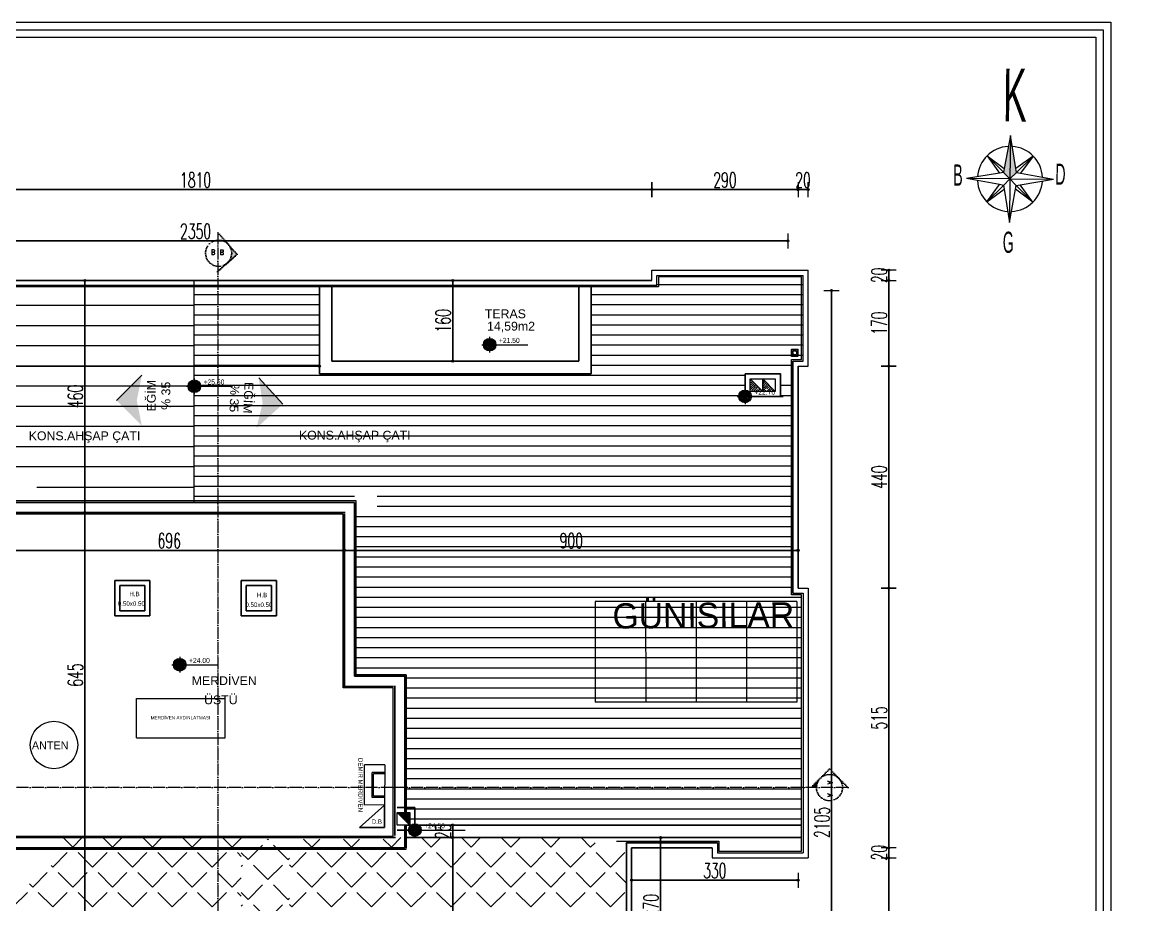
# Model space of a CAD drawing. Header units: millimetres. Extents: x -16104 to 67872, y -88009 to 12107.
# Drawn here: x 36891 to 39086, y 10357 to 12107 of the extents above; entities that cross this region are included whole.
import ezdxf
from ezdxf.enums import TextEntityAlignment as Align

# ---------------------------------------------------------------- set-up
doc = ezdxf.new("R2010")
doc.units = ezdxf.units.MM
doc.linetypes.add('ACAD_ISO04W100', pattern=[30, 24, -3, 0, -3])
doc.linetypes.add('ACAD_ISO07W100', pattern=[3, 0, -3])
doc.layers.get('0').update_dxf_attribs({"color": 241})
for name, color, linetype, lineweight in [('AKS', 1, 'ACAD_ISO07W100', 5), ('baca', 46, 'Continuous', 5), ('balkon', 6, 'Continuous', 5), ('c05', 32, 'Continuous', 13), ('duvar', 123, 'Continuous', 25), ('emsal&kolon', 1, 'Continuous', 5), ('FRAME 050', 6, 'Continuous', 25), ('KOTLAR', 5, 'Continuous', 20), ('MEKAN ADI', 31, 'Continuous', 5), ('OLCU', 54, 'Continuous', 13), ('PAFTA ADI', 41, 'Continuous', 5), ('pencere', 5, 'Continuous', 5), ('ROL_CEPHE', 1, 'Continuous', 0), ('SıVA', 40, 'Continuous', 9), ('YAZI', 22, 'Continuous', 18), ('ÇİZGİ', 253, 'Continuous', 18), ('ÖLÇÜ', 252, 'Continuous', 20)]:
    doc.layers.add(name, color=color, linetype=linetype, lineweight=lineweight)
doc.styles.add('DIM', font='Txttw.shx', dxfattribs={"width": 0.6})
doc.styles.add('DIMENSIONS', font='simplex', dxfattribs={"width": 0.8})
doc.styles.add('MEKAN ADI', font='stylu.ttf', dxfattribs={"width": 0.5, "height": 25})
doc.styles.add('TSIMPLEX', font='tsimplex', dxfattribs={"width": 0.8})
doc.styles.add('ÖLÇÜ-50', font='comic.ttf', dxfattribs={"height": 12.5})
doc.dimstyles.new('50', dxfattribs={"dimscale": 0, "dimtxt": 30, "dimasz": 1, "dimexe": 0, "dimexo": 2, "dimgap": 4, "dimtad": 1, "dimdec": 0, "dimzin": 0, "dimdsep": 46, "dimtxsty": 'DIM', "dimblk1": 'DOT', "dimblk2": 'DOT', "dimsah": 1, "dimcen": 1.5, "dimdle": 3, "dimse1": 1, "dimse2": 1, "dimclrd": 256, "dimclre": 9, "dimclrt": 256, "dimadec": 0, "dimazin": 0, "dimtfac": 0.24, "dimtdec": 0, "dimtix": 1, "dimtmove": 2, "dimatfit": 3, "dimldrblk": 'DOT', "dimfxl": 0, "dimtolj": 1, "dimtzin": 15, "dimarcsym": 0})

# ---------------------------------------------------------------- blocks, each defined once
blk = doc.blocks.new('DOT')
for p, q in [((-2, 0), (0, 0)), ((0, 15), (0, -15)), ((2, 0), (0, 0))]:
    blk.add_line(p, q)
blk.add_circle((0, 0), 2)
blk = doc.blocks.new('*D769')
at = {"layer": 'Defpoints', "color": 0, "transparency": 16777216}
for p in [(38575, 10450), (38610, 9705.5), (38610, 9705.5)]:
    blk.add_point(p, dxfattribs=at)
at = {"layer": 'OLCU', "lineweight": -2, "transparency": 16777216}
blk.add_line((38610, 10449), (38610, 9706.5), dxfattribs=at)
for p, rotation in [((38610, 10450), 90), ((38610, 9705.5), 270)]:
    blk.add_blockref('DOT', p, dxfattribs=dict(at, rotation=rotation))
at = {"layer": 'OLCU', "transparency": 16777216, "insert": (38591, 10077.8), "char_height": 30, "attachment_point": 5, "rotation": 90, "style": 'DIM'}
blk.add_mtext('\\A1;745', dxfattribs=at)
blk = doc.blocks.new('*D770')
at = {"layer": 'Defpoints', "color": 0, "transparency": 16777216}
for p in [(36330, 11775), (38140, 11775), (38140, 11740)]:
    blk.add_point(p, dxfattribs=at)
at = {"layer": 'OLCU', "lineweight": -2, "transparency": 16777216}
blk.add_line((36331, 11775), (38139, 11775), dxfattribs=at)
at = {"layer": 'OLCU', "lineweight": -2, "transparency": 16777216, "rotation": 180}
blk.add_blockref('DOT', (36330, 11775), dxfattribs=at)
at = {"layer": 'OLCU', "lineweight": -2, "transparency": 16777216}
blk.add_blockref('DOT', (38140, 11775), dxfattribs=at)
at = {"layer": 'OLCU', "transparency": 16777216, "insert": (37235, 11794), "char_height": 30, "attachment_point": 5, "style": 'DIM'}
blk.add_mtext('\\A1;1810', dxfattribs=at)
blk = doc.blocks.new('*D779')
at = {"layer": 'Defpoints', "color": 0, "transparency": 16777216}
for p in [(38510, 11615), (38510, 11595), (38610, 11595)]:
    blk.add_point(p, dxfattribs=at)
at = {"layer": 'OLCU', "lineweight": -2, "transparency": 16777216}
for p, q in [((38610, 11616), (38610, 11617)), ((38610, 11615), (38610, 11595)), ((38610, 11594), (38610, 11593))]:
    blk.add_line(p, q, dxfattribs=at)
for p, rotation in [((38610, 11615), 270), ((38610, 11595), 90)]:
    blk.add_blockref('DOT', p, dxfattribs=dict(at, rotation=rotation))
at = {"layer": 'OLCU', "transparency": 16777216, "insert": (38591, 11605), "char_height": 30, "attachment_point": 5, "rotation": 90, "style": 'DIM'}
blk.add_mtext('\\A1;20', dxfattribs=at)
blk = doc.blocks.new('*D780')
at = {"layer": 'Defpoints', "color": 0, "transparency": 16777216}
for p in [(38510, 11595), (38510, 11425), (38610, 11425)]:
    blk.add_point(p, dxfattribs=at)
at = {"layer": 'OLCU', "lineweight": -2, "transparency": 16777216}
blk.add_line((38610, 11594), (38610, 11426), dxfattribs=at)
for p, rotation in [((38610, 11595), 90), ((38610, 11425), 270)]:
    blk.add_blockref('DOT', p, dxfattribs=dict(at, rotation=rotation))
at = {"layer": 'OLCU', "transparency": 16777216, "insert": (38591, 11510), "char_height": 30, "attachment_point": 5, "rotation": 90, "style": 'DIM'}
blk.add_mtext('\\A1;170', dxfattribs=at)
blk = doc.blocks.new('*D781')
at = {"layer": 'Defpoints', "color": 0, "transparency": 16777216}
for p in [(38510, 10984.7), (38510, 10470), (38610, 10470)]:
    blk.add_point(p, dxfattribs=at)
at = {"layer": 'OLCU', "lineweight": -2, "transparency": 16777216}
blk.add_line((38610, 10983.7), (38610, 10471), dxfattribs=at)
for p, rotation in [((38610, 10984.7), 90), ((38610, 10470), 270)]:
    blk.add_blockref('DOT', p, dxfattribs=dict(at, rotation=rotation))
at = {"layer": 'OLCU', "transparency": 16777216, "insert": (38591, 10727.4), "char_height": 30, "attachment_point": 5, "rotation": 90, "style": 'DIM'}
blk.add_mtext('\\A1;515', dxfattribs=at)
blk = doc.blocks.new('*D782')
at = {"layer": 'Defpoints', "color": 0, "transparency": 16777216}
for p in [(38610, 11425), (38610, 11425), (38610, 10984.7)]:
    blk.add_point(p, dxfattribs=at)
at = {"layer": 'OLCU', "lineweight": -2, "transparency": 16777216}
blk.add_line((38610, 10985.7), (38610, 11424), dxfattribs=at)
for p, rotation in [((38610, 11425), 90), ((38610, 10984.7), 270)]:
    blk.add_blockref('DOT', p, dxfattribs=dict(at, rotation=rotation))
at = {"layer": 'OLCU', "transparency": 16777216, "insert": (38591, 11204.9), "char_height": 30, "attachment_point": 5, "rotation": 90, "style": 'DIM'}
blk.add_mtext('\\A1;440', dxfattribs=at)
blk = doc.blocks.new('*D793')
at = {"layer": 'Defpoints', "color": 0, "transparency": 16777216}
for p in [(38610, 10470), (38610, 10450), (38610, 10450)]:
    blk.add_point(p, dxfattribs=at)
at = {"layer": 'OLCU', "lineweight": -2, "transparency": 16777216}
for p, q in [((38610, 10471), (38610, 10472)), ((38610, 10470), (38610, 10450)), ((38610, 10449), (38610, 10448))]:
    blk.add_line(p, q, dxfattribs=at)
for p, rotation in [((38610, 10470), 270), ((38610, 10450), 90)]:
    blk.add_blockref('DOT', p, dxfattribs=dict(at, rotation=rotation))
at = {"layer": 'OLCU', "transparency": 16777216, "insert": (38591, 10460), "char_height": 30, "attachment_point": 5, "rotation": 90, "style": 'DIM'}
blk.add_mtext('\\A1;20', dxfattribs=at)
blk = doc.blocks.new('*D794')
at = {"layer": 'Defpoints', "color": 0, "transparency": 16777216}
for p in [(38140, 11775), (38430, 11775), (38430, 11775)]:
    blk.add_point(p, dxfattribs=at)
at = {"layer": 'OLCU', "lineweight": -2, "transparency": 16777216}
blk.add_line((38141, 11775), (38429, 11775), dxfattribs=at)
at = {"layer": 'OLCU', "lineweight": -2, "transparency": 16777216, "rotation": 180}
blk.add_blockref('DOT', (38140, 11775), dxfattribs=at)
at = {"layer": 'OLCU', "lineweight": -2, "transparency": 16777216}
blk.add_blockref('DOT', (38430, 11775), dxfattribs=at)
at = {"layer": 'OLCU', "transparency": 16777216, "insert": (38285, 11794), "char_height": 30, "attachment_point": 5, "style": 'DIM'}
blk.add_mtext('\\A1;290', dxfattribs=at)
blk = doc.blocks.new('*D795')
at = {"layer": 'Defpoints', "color": 0, "transparency": 16777216}
for p in [(38430, 11775), (38450, 11775), (38450, 11775)]:
    blk.add_point(p, dxfattribs=at)
at = {"layer": 'OLCU', "lineweight": -2, "transparency": 16777216}
for p, q in [((38429, 11775), (38428, 11775)), ((38430, 11775), (38450, 11775)), ((38451, 11775), (38452, 11775))]:
    blk.add_line(p, q, dxfattribs=at)
blk.add_blockref('DOT', (38430, 11775), dxfattribs=at)
at = {"layer": 'OLCU', "lineweight": -2, "transparency": 16777216, "rotation": 180}
blk.add_blockref('DOT', (38450, 11775), dxfattribs=at)
at = {"layer": 'OLCU', "transparency": 16777216, "insert": (38440, 11794), "char_height": 30, "attachment_point": 5, "style": 'DIM'}
blk.add_mtext('\\A1;20', dxfattribs=at)
blk = doc.blocks.new('Kot')
at = {"layer": 'KOTLAR'}
for p, q in [((-0.155, 0), (0.759, 0)), ((0, 0.155), (0, -0.155))]:
    blk.add_line(p, q, dxfattribs=at)
for radius in [0.125, 0.105, 0.085, 0.065, 0.045, 0.045, 0.025]:
    blk.add_circle((0, 0), radius, dxfattribs=at)
at = {"layer": 'YAZI', "style": 'TSIMPLEX', "width": 0.8}
blk.add_attdef('KOTH', (0.184, 0.035), '', height=0.1, dxfattribs=at)
blk = doc.blocks.new('*D798')
at = {"layer": 'Defpoints', "color": 0, "transparency": 16777216}
for p in [(37015.5, 11595), (37015.5, 11595), (37015.5, 11134.7)]:
    blk.add_point(p, dxfattribs=at)
at = {"layer": 'OLCU', "lineweight": -2, "transparency": 16777216}
blk.add_line((37015.5, 11135.7), (37015.5, 11594), dxfattribs=at)
for p, rotation in [((37015.5, 11595), 90), ((37015.5, 11134.7), 270)]:
    blk.add_blockref('DOT', p, dxfattribs=dict(at, rotation=rotation))
at = {"layer": 'OLCU', "transparency": 16777216, "insert": (36996.5, 11364.9), "char_height": 30, "attachment_point": 5, "rotation": 90, "style": 'DIM'}
blk.add_mtext('\\A1;460', dxfattribs=at)
blk = doc.blocks.new('*D800')
at = {"layer": 'Defpoints', "color": 0, "transparency": 16777216}
for p in [(37530.5, 11059.7), (38430, 11059.7), (38430, 11059.7)]:
    blk.add_point(p, dxfattribs=at)
at = {"layer": 'OLCU', "lineweight": -2, "transparency": 16777216}
blk.add_line((37531.5, 11059.7), (38429, 11059.7), dxfattribs=at)
at = {"layer": 'OLCU', "lineweight": -2, "transparency": 16777216, "rotation": 180}
blk.add_blockref('DOT', (37530.5, 11059.7), dxfattribs=at)
at = {"layer": 'OLCU', "lineweight": -2, "transparency": 16777216}
blk.add_blockref('DOT', (38430, 11059.7), dxfattribs=at)
at = {"layer": 'OLCU', "transparency": 16777216, "insert": (37980.3, 11078.7), "char_height": 30, "attachment_point": 5, "style": 'DIM'}
blk.add_mtext('\\A1;900', dxfattribs=at)
blk = doc.blocks.new('*D801')
at = {"layer": 'Defpoints', "color": 0, "transparency": 16777216}
for p in [(37015.5, 10490), (37015.5, 9445.5), (37015.5, 9445.5)]:
    blk.add_point(p, dxfattribs=at)
at = {"layer": 'OLCU', "lineweight": -2, "transparency": 16777216}
blk.add_line((37015.5, 10489), (37015.5, 9446.5), dxfattribs=at)
for p, rotation in [((37015.5, 10490), 90), ((37015.5, 9445.5), 270)]:
    blk.add_blockref('DOT', p, dxfattribs=dict(at, rotation=rotation))
at = {"layer": 'OLCU', "transparency": 16777216, "insert": (36996.5, 9967.8), "char_height": 30, "attachment_point": 5, "rotation": 90, "style": 'DIM'}
blk.add_mtext('\\A1;1045', dxfattribs=at)
blk = doc.blocks.new('*D802')
at = {"layer": 'Defpoints', "color": 0, "transparency": 16777216}
for p in [(36040, 11425), (37480.5, 11425), (37480.5, 11425)]:
    blk.add_point(p, dxfattribs=at)
at = {"layer": 'OLCU', "lineweight": -2, "transparency": 16777216}
blk.add_line((36041, 11425), (37479.5, 11425), dxfattribs=at)
at = {"layer": 'OLCU', "lineweight": -2, "transparency": 16777216, "rotation": 180}
blk.add_blockref('DOT', (36040, 11425), dxfattribs=at)
at = {"layer": 'OLCU', "lineweight": -2, "transparency": 16777216}
blk.add_blockref('DOT', (37480.5, 11425), dxfattribs=at)
at = {"layer": 'OLCU', "transparency": 16777216, "insert": (36760.3, 11444), "char_height": 30, "attachment_point": 5, "style": 'DIM'}
blk.add_mtext('\\A1;1441', dxfattribs=at)
blk = doc.blocks.new('*D803')
at = {"layer": 'Defpoints', "color": 0, "transparency": 16777216}
for p in [(37745, 11595), (37745, 11595), (37620, 11435)]:
    blk.add_point(p, dxfattribs=at)
at = {"layer": 'OLCU', "lineweight": -2, "transparency": 16777216}
blk.add_line((37745, 11436), (37745, 11594), dxfattribs=at)
for p, rotation in [((37745, 11595), 90), ((37745, 11435), 270)]:
    blk.add_blockref('DOT', p, dxfattribs=dict(at, rotation=rotation))
at = {"layer": 'OLCU', "transparency": 16777216, "insert": (37726, 11515), "char_height": 30, "attachment_point": 5, "rotation": 90, "style": 'DIM'}
blk.add_mtext('\\A1;160', dxfattribs=at)
blk = doc.blocks.new('*D442')
at = {"layer": 'Defpoints', "color": 0, "transparency": 16777216}
for p in [(36060, 11673.2), (38410, 11673.2), (38410, 11673.2)]:
    blk.add_point(p, dxfattribs=at)
at = {"layer": 'OLCU', "lineweight": -2, "transparency": 16777216}
blk.add_line((36061, 11673.2), (38409, 11673.2), dxfattribs=at)
at = {"layer": 'OLCU', "lineweight": -2, "transparency": 16777216, "rotation": 180}
blk.add_blockref('DOT', (36060, 11673.2), dxfattribs=at)
at = {"layer": 'OLCU', "lineweight": -2, "transparency": 16777216}
blk.add_blockref('DOT', (38410, 11673.2), dxfattribs=at)
at = {"layer": 'OLCU', "transparency": 16777216, "insert": (37235, 11692.2), "char_height": 30, "attachment_point": 5, "style": 'DIM'}
blk.add_mtext('\\A1;2350', dxfattribs=at)
blk = doc.blocks.new('*D444')
at = {"layer": 'Defpoints', "color": 0, "transparency": 16777216}
for p in [(38496.4, 11575), (38496.4, 9465.5), (38496.4, 9465.5)]:
    blk.add_point(p, dxfattribs=at)
at = {"layer": 'OLCU', "lineweight": -2, "transparency": 16777216}
blk.add_line((38496.4, 11574), (38496.4, 9466.5), dxfattribs=at)
for p, rotation in [((38496.4, 11575), 90), ((38496.4, 9465.5), 270)]:
    blk.add_blockref('DOT', p, dxfattribs=dict(at, rotation=rotation))
at = {"layer": 'OLCU', "transparency": 16777216, "insert": (38477.4, 10520.3), "char_height": 30, "attachment_point": 5, "rotation": 90, "style": 'DIM'}
blk.add_mtext('\\A1;2105', dxfattribs=at)
blk = doc.blocks.new('*D500')
at = {"layer": 'Defpoints', "color": 0, "transparency": 16777216}
for p in [(36835, 11059.7), (37530.5, 11059.7), (37530.5, 11059.7)]:
    blk.add_point(p, dxfattribs=at)
at = {"layer": 'OLCU', "lineweight": -2, "transparency": 16777216}
blk.add_line((36836, 11059.7), (37529.5, 11059.7), dxfattribs=at)
at = {"layer": 'OLCU', "lineweight": -2, "transparency": 16777216, "rotation": 180}
blk.add_blockref('DOT', (36835, 11059.7), dxfattribs=at)
at = {"layer": 'OLCU', "lineweight": -2, "transparency": 16777216}
blk.add_blockref('DOT', (37530.5, 11059.7), dxfattribs=at)
at = {"layer": 'OLCU', "transparency": 16777216, "insert": (37182.8, 11078.7), "char_height": 30, "attachment_point": 5, "style": 'DIM'}
blk.add_mtext('\\A1;696', dxfattribs=at)
blk = doc.blocks.new('*D501')
at = {"layer": 'Defpoints', "color": 0, "transparency": 16777216}
for p in [(37015.5, 11134.7), (37015.5, 10490), (37015.5, 10490)]:
    blk.add_point(p, dxfattribs=at)
at = {"layer": 'OLCU', "lineweight": -2, "transparency": 16777216}
blk.add_line((37015.5, 11133.7), (37015.5, 10491), dxfattribs=at)
for p, rotation in [((37015.5, 11134.7), 90), ((37015.5, 10490), 270)]:
    blk.add_blockref('DOT', p, dxfattribs=dict(at, rotation=rotation))
at = {"layer": 'OLCU', "transparency": 16777216, "insert": (36996.5, 10812.4), "char_height": 30, "attachment_point": 5, "rotation": 90, "style": 'DIM'}
blk.add_mtext('\\A1;645', dxfattribs=at)
blk = doc.blocks.new('*D960')
at = {"layer": 'Defpoints', "color": 0, "transparency": 16777216}
for p in [(37745, 10515), (37745, 10490), (41348.4, 10490)]:
    blk.add_point(p, dxfattribs=at)
at = {"layer": 'OLCU', "lineweight": -2, "transparency": 16777216}
for p, q in [((37745, 10516), (37745, 10517)), ((37745, 10515), (37745, 10490)), ((37745, 10489), (37745, 10488))]:
    blk.add_line(p, q, dxfattribs=at)
for p, rotation in [((37745, 10515), 270), ((37745, 10490), 90)]:
    blk.add_blockref('DOT', p, dxfattribs=dict(at, rotation=rotation))
at = {"layer": 'OLCU', "transparency": 16777216, "insert": (37726, 10502.5), "char_height": 30, "attachment_point": 5, "rotation": 90, "style": 'DIM'}
blk.add_mtext('\\A1;25', dxfattribs=at)
blk = doc.blocks.new('*D961')
at = {"layer": 'Defpoints', "color": 0, "transparency": 16777216}
for p in [(37745, 10490), (37745, 9425.5), (41348.4, 9425.5)]:
    blk.add_point(p, dxfattribs=at)
at = {"layer": 'OLCU', "lineweight": -2, "transparency": 16777216}
blk.add_line((37745, 10489), (37745, 9426.5), dxfattribs=at)
for p, rotation in [((37745, 10490), 90), ((37745, 9425.5), 270)]:
    blk.add_blockref('DOT', p, dxfattribs=dict(at, rotation=rotation))
at = {"layer": 'OLCU', "transparency": 16777216, "insert": (37726, 9957.8), "char_height": 30, "attachment_point": 5, "rotation": 90, "style": 'DIM'}
blk.add_mtext('\\A1;1065', dxfattribs=at)
blk = doc.blocks.new('A$C412C2498')
at = {"color": 5, "const_width": 0.6}
for points in [[(3.6, 24.3), (0.2, 27)], [(3.6, 3), (0.2, 0.2)], [(23.8, 24.3), (27.3, 27)], [(23.8, 3), (27.3, 0.2)]]:
    blk.add_lwpolyline(points, dxfattribs=at)
at = {"color": 5}
blk.add_lwpolyline([(23.8, 24.3), (3.6, 24.3), (3.6, 3), (23.8, 3)], close=True, dxfattribs=at)
at = {"const_width": 0.1}
for points in [[(6.7, 12.2), (14.6, 20.2)], [(6.8, 14.5), (12.4, 20.1)], [(7.1, 10.4), (16.4, 19.7)], [(7.9, 9.1), (17.8, 19)], [(8.8, 8), (18.9, 18.1)], [(10, 7.1), (19.8, 16.9)], [(11.3, 6.4), (20.4, 15.6)], [(13, 6), (20.8, 13.8)], [(14.8, 6.1), (20.8, 12.1)], [(17.4, 7), (19.8, 9.4)]]:
    blk.add_lwpolyline(points, dxfattribs=at)
blk.add_circle((13.7, 13.1), 7.12)
blk = doc.blocks.new('A$C5E2C1EC0')
at = {"xscale": 0.6105719971092185, "yscale": 0.6105719971092185, "zscale": 0.6105719971092185}
blk.add_blockref('A$C412C2498', (0, 0), dxfattribs=at)
blk = doc.blocks.new('*D2436')
at = {"layer": 'Defpoints', "color": 0, "transparency": 16777216}
for p in [(38100, 10405.5), (38430, 10405.5), (38430, 10405.5)]:
    blk.add_point(p, dxfattribs=at)
at = {"layer": 'OLCU', "lineweight": -2, "transparency": 16777216}
blk.add_line((38101, 10405.5), (38429, 10405.5), dxfattribs=at)
at = {"layer": 'OLCU', "lineweight": -2, "transparency": 16777216, "rotation": 180}
blk.add_blockref('DOT', (38100, 10405.5), dxfattribs=at)
at = {"layer": 'OLCU', "lineweight": -2, "transparency": 16777216}
blk.add_blockref('DOT', (38430, 10405.5), dxfattribs=at)
at = {"layer": 'OLCU', "transparency": 16777216, "insert": (38265, 10424.5), "char_height": 30, "attachment_point": 5, "style": 'DIM'}
blk.add_mtext('\\A1;330', dxfattribs=at)
blk = doc.blocks.new('*D2435')
at = {"layer": 'Defpoints', "color": 0, "transparency": 16777216}
for p in [(38125, 10490), (38100, 10220), (38157.5, 10220)]:
    blk.add_point(p, dxfattribs=at)
at = {"layer": 'OLCU', "lineweight": -2, "transparency": 16777216}
blk.add_line((38157.5, 10489), (38157.5, 10221), dxfattribs=at)
for p, rotation in [((38157.5, 10490), 90), ((38157.5, 10220), 270)]:
    blk.add_blockref('DOT', p, dxfattribs=dict(at, rotation=rotation))
at = {"layer": 'OLCU', "transparency": 16777216, "insert": (38138.5, 10355), "char_height": 30, "attachment_point": 5, "rotation": 90, "style": 'DIM'}
blk.add_mtext('\\A1;270', dxfattribs=at)

msp = doc.modelspace()

# ---------------------------------------------------------------- hatches: boundary and pattern name
h = msp.add_hatch()
h.set_pattern_fill('ANSI35,_O', color=256, angle=45)
h.set_pattern_definition([(90, (7955.1105, -634.687), (-6.35, 1e-15), []), (90, (7958.2855, -631.512), (-6.35, 1e-15), [7.9375, -1.5875, 0, -1.5875])])
h.paths.add_polyline_path([(37660, 10540), (37635, 10540), (37660, 10515)])
at = {"layer": 'AKS'}
for points in [[(37297.9, 11629.7), (37317.3, 11646.9), (37300.2, 11666.3, -0.198912), (37306.6, 11647.6, -0.198912)], [(37297.9, 11629.7), (37317.3, 11646.9), (37300.2, 11666.3, -0.198912), (37306.6, 11647.6, -0.198912)], [(38455.9, 10589.9), (38474.3, 10608.1, 0.198912), (38466.6, 10589.8)], [(38455.9, 10589.9), (38474.3, 10608.1, 0.198912), (38466.6, 10589.8)]]:
    msp.add_hatch(color=1, dxfattribs=at).paths.add_polyline_path(points)
at = {"layer": 'FRAME 050'}
h = msp.add_hatch(dxfattribs=at)
h.set_pattern_fill('ANGLE', color=256, scale=0.1, angle=90, style=0)
h.set_pattern_definition([(270, (41919.16395, 4855.65716), (0.6985, -4e-17), [0.508, -0.1905]), (360, (41919.16395, 4855.65716), (9e-17, 0.6985), [0.508, -0.1905])])
h.paths.add_polyline_path([(37128.4, 11406.9), (37078.4, 11356.9), (37118.4, 11356.9)])
h.paths.add_polyline_path([(37118.4, 11356.9), (37078.4, 11356.9), (37128.4, 11306.9)])
h = msp.add_hatch(dxfattribs=at)
h.set_pattern_fill('ANGLE', color=256, scale=0.1, angle=78.5421, style=0)
h.set_pattern_definition([(267.390295, (32276.1952, 5075.6847), (-0.697775566, 0.031804244), [0.508, -0.1905]), (177.390295, (32276.1952, 5075.6847), (0.031804244, 0.697775566), [0.508, -0.1905])])
h.paths.add_polyline_path([(37360.3, 11402), (37408, 11349.8), (37368, 11351.6)])
h.paths.add_polyline_path([(37368, 11351.6), (37408, 11349.8), (37355.8, 11302.1)])
at = {"layer": 'ÇİZGİ'}
h = msp.add_hatch(color=256, dxfattribs=at)
h.paths.add_polyline_path([(38850.5, 11796.2), (38863.5, 11809), (38862.2, 11816.8), (38851.2, 11882.3)])
h.paths.add_polyline_path([(38851.2, 11882.3), (38839.1, 11816.9), (38837.7, 11809.2), (38850.5, 11796.2)])
h = msp.add_hatch(color=256, dxfattribs=at)
h.paths.add_polyline_path([(38850.5, 11796.2), (38863.5, 11809), (38862.2, 11816.8), (38851.2, 11882.3)])
h.paths.add_polyline_path([(38851.2, 11882.3), (38839.1, 11816.9), (38837.7, 11809.2), (38850.5, 11796.2)])
at = {"layer": 'ÖLÇÜ'}
h = msp.add_hatch(dxfattribs=at)
h.set_pattern_fill('ANSI35,_O', color=256)
h.set_pattern_definition([(45, (-0.838, 49445.853), (-4.49012806, 4.49012806), []), (45, (3.652, 49445.853), (-4.49012806, 4.49012806), [7.9375, -1.5875, 0, -1.5875])])
h.paths.add_polyline_path([(38335, 11400), (38335, 11375), (38360, 11375)])
h.paths.add_polyline_path([(38360, 11400), (38360, 11375), (38385, 11375)])
h = msp.add_hatch(dxfattribs=at)
h.set_pattern_fill('ANGLE,_O', color=256, scale=8, angle=45)
h.set_pattern_definition([(45, (3602.555, 0), (-39.51313, 39.51313), [40.64, -15.24]), (135, (3602.555, 0), (-39.51313, -39.51313), [40.64, -15.24])])
h.paths.add_polyline_path([(36850, 10490), (36835, 10490), (36830, 10490), (36700, 10490), (36450, 10490), (36450, 10500), (36232.1, 10500, -0.689136), (36208.7, 10500), (36030, 10500), (36030, 10465), (36200, 10465), (36200, 10480), (36376, 10480), (36506, 10480), (36682, 10480), (36682, 10405), (36682, 9800.3), (36682, 9605.5), (36662, 9605.5), (36662, 9435.5), (36832, 9435.5), (36832, 9455.5), (36850, 9455.5)])
h.paths.add_polyline_path([(37144.5, 10490), (36965, 10490, -0.414214), (36865, 10390), (36865, 10490), (36857, 10490), (36850, 10490), (36850, 9455.5), (36984.5, 9455.5), (37144.5, 9455.5)])
h.paths.add_polyline_path([(37325.5, 10490), (37144.5, 10490), (37144.5, 9455.5), (37325.5, 9455.5)])
h.paths.add_polyline_path([(37232, 10100), (37232, 10055), (37162, 10055), (37162, 10100)], flags=16)
h.paths.add_polyline_path([(37222, 10090), (37222, 10065), (37197, 10065), (37172, 10065), (37172, 10090), (37197, 10090)], flags=0)
h.paths.add_polyline_path([(37189.7, 9879.3, -1), (37164.7, 9879.3, -1)], flags=16)
h.paths.add_polyline_path([(37187.7, 9879.3, -1), (37166.7, 9879.3, -1)], flags=0)
h.paths.add_polyline_path([(37185.7, 9879.3, -1), (37168.7, 9879.3, -1)], flags=0)
h.paths.add_polyline_path([(37183.7, 9879.3, -1), (37170.7, 9879.3, -1)], flags=0)
h.paths.add_polyline_path([(37181.7, 9879.3, -1), (37172.7, 9879.3, -1)], flags=0)
h.paths.add_polyline_path([(37267, 9550.5), (37267, 9480.5), (37222, 9480.5), (37222, 9550.5)], flags=16)
h.paths.add_polyline_path([(37257, 9540.5), (37257, 9515.5), (37257, 9490.5), (37232, 9490.5), (37232, 9515.5), (37232, 9540.5)], flags=0)
h.paths.add_polyline_path([(37620, 10487), (37421, 10487), (37421, 9455.5), (37499.5, 9455.5), (37620, 9455.5)])
h.paths.add_polyline_path([(37620, 9455.5), (37672, 9455.5), (37672, 9435.5), (37807, 9435.5), (37807, 9695.5), (37787, 9695.5), (37787, 9833), (37787, 10230), (38090, 10230), (38090, 10480), (38020, 10480), (38020, 10490), (37770, 10490), (37640, 10490), (37635, 10490), (37620, 10490)])
h.paths.add_polyline_path([(38067.8, 10238.9), (38067.8, 10251.9), (38080.2, 10251.9), (38080.2, 10238.9)], flags=16)
h.paths.add_polyline_path([(38078.1, 10244.2), (38072.5, 10249.8, 0.051079), (38071.7, 10249.4), (38077.7, 10243.4, 0.051079)], flags=0)
h.paths.add_polyline_path([(36842.4, 10478), (36842.4, 10522.1), (36887.4, 10522.1), (36887.4, 10478)], flags=9)
h.paths.add_polyline_path([(36739.9, 10480.5), (36739.9, 10524.6), (36784.9, 10524.6), (36784.9, 10480.5)], flags=9)
h.paths.add_polyline_path([(36729.4, 10471), (36819.9, 10472.8), (36819.5, 10490.5), (36729, 10488.7)], flags=24)
h.paths.add_polyline_path([(36974, 10478), (36974, 10522.1), (37019, 10522.1), (37019, 10478)], flags=9)
h.paths.add_polyline_path([(36974, 9930.3), (36974, 10005.3), (37019, 10005.3), (37019, 9930.3)], flags=24)
h.paths.add_polyline_path([(37112.8, 9976.3), (37339.8, 9976.3), (37339.8, 9916.7), (37112.8, 9916.7)], flags=9)
h.paths.add_polyline_path([(37111.6, 10025.6), (37469.2, 10025.6), (37469.2, 9971.9), (37111.6, 9971.9)], flags=9)
h.paths.add_polyline_path([(37198.8, 10474.2), (37270.3, 10474.2), (37270.3, 10429.2), (37198.8, 10429.2)], flags=24)
h.paths.add_polyline_path([(37193.1, 9880.3), (37238.5, 9880.3), (37238.5, 9895.3), (37193.1, 9895.3)], flags=24)
h.paths.add_polyline_path([(37528.5, 10477.2), (37528.5, 10521.3), (37573.5, 10521.3), (37573.5, 10477.2)], flags=9)
h.paths.add_polyline_path([(37903.5, 10480.5), (37903.5, 10524.6), (37948.5, 10524.6), (37948.5, 10480.5)], flags=9)
h.paths.add_polyline_path([(37917.9, 10474.2), (37979.2, 10474.2), (37979.2, 10429.2), (37917.9, 10429.2)], flags=24)
h.paths.add_polyline_path([(37903.5, 10316.9), (37903.5, 10379), (37948.5, 10379), (37948.5, 10316.9)], flags=24)
h.paths.add_polyline_path([(37669.4, 10471), (37759.9, 10472.8), (37759.5, 10490.5), (37669, 10488.7)], flags=9)
h = msp.add_hatch(dxfattribs=at)
h.set_pattern_fill('ANGLE,_O', color=256, scale=8, angle=45)
h.set_pattern_definition([(45, (-0.84, 49445.853), (-39.513127, 39.513127), [40.64, -15.24]), (135, (-0.84, 49445.853), (-39.513127, -39.513127), [40.64, -15.24])])
h.paths.add_polyline_path([(37421, 10487), (37325.5, 10487), (37325.5, 9458.5), (37421, 9458.5)])

# ---------------------------------------------------------------- linework, layer by layer
for p, q in [((37560, 10510), (37610, 10554.7)), ((37610, 10510), (37610, 10554.7)), ((37635, 10550), (37670, 10550)), ((37670, 10550), (37670, 10505)), ((37610, 10510), (37560, 10510)), ((37670, 10505), (37635, 10505))]:
    msp.add_line(p, q)
at = {"layer": 'AKS', "color": 1, "linetype": 'ACAD_ISO04W100'}
for p, q in [((37279, 11690.5), (37279, 9368.1)), ((38529.2, 10589.4), (35920.9, 10589.4))]:
    msp.add_line(p, q, dxfattribs=at)
at = {"layer": 'AKS', "color": 1, "linetype": 'ACAD_ISO07W100'}
for p, q in [((37317.3, 11646.9), (37279, 11690.5)), ((38492.8, 10626.3), (38455.9, 10589.9)), ((38529.2, 10589.4), (38492.8, 10626.3))]:
    msp.add_line(p, q, dxfattribs=at)
at = {"layer": 'AKS', "color": 1}
for p, q in [((37278.4, 11612.6), (37317.3, 11646.9)), ((37317.3, 11646.9), (37278.4, 11612.6)), ((37278.4, 11612.6), (37317.3, 11646.9)), ((37317.3, 11646.9), (37278.4, 11612.6))]:
    msp.add_line(p, q, dxfattribs=at)
at = {"layer": 'AKS', "color": 1, "linetype": 'ACAD_ISO07W100'}
for centre in [(37280.7, 11649.2), (38492.5, 10589.6)]:
    msp.add_circle(centre, 25.9, dxfattribs=at)
at = {"layer": 'baca'}
for points in [[(38335, 11400), (38360, 11400), (38360, 11375), (38335, 11375), (38335, 11400), (38360, 11375)], [(38360, 11400), (38385, 11400), (38385, 11375), (38360, 11375), (38360, 11400), (38385, 11375)], [(37635, 10540), (37660, 10540), (37660, 10515), (37635, 10515), (37635, 10540), (37660, 10515)]]:
    msp.add_lwpolyline(points, dxfattribs=at)
at = {"layer": 'balkon'}
for p, q in [((38140, 11615), (38450, 11615)), ((38140, 11595), (38140, 11615)), ((38450, 11425), (38450, 11615)), ((38150, 11605), (38440, 11605)), ((38150, 11585), (38150, 11605)), ((38440, 11435), (38440, 11605)), ((38420, 11435), (38440, 11435)), ((38430, 11425), (38450, 11425)), ((38430, 10984.7), (38450, 10984.7)), ((38450, 10984.7), (38450, 10450)), ((38420, 10974.7), (38440, 10974.7)), ((38440, 10974.7), (38440, 10460)), ((38270, 10480), (38270, 10460)), ((38260, 10470), (38260, 10450)), ((38270, 10460), (38440, 10460)), ((38260, 10450), (38450, 10450))]:
    msp.add_line(p, q, dxfattribs=at)
at = {"layer": 'c05'}
for points in [[(39050.6, 8939.6), (39050.6, 8729.3), (35520.3, 8729.3), (35520.3, 12107.1), (39050.6, 12107.1), (39050.6, 10251)], [(39050.6, 8939.6), (39050.6, 8729.3), (35520.3, 8729.3), (35520.3, 12107.1), (39050.6, 12107.1), (39050.6, 10251)], [(39035.6, 8939.6), (39035.6, 8744.3), (35535.3, 8744.3), (35535.3, 12092.1), (39035.6, 12092.1), (39035.6, 10251)], [(39035.6, 8939.6), (39035.6, 8744.3), (35535.3, 8744.3), (35535.3, 12092.1), (39035.6, 12092.1), (39035.6, 10251)], [(39020.6, 8939.6), (39020.6, 8759.3), (35550.3, 8759.3), (35550.3, 12077.1), (39020.6, 12077.1), (39020.6, 10251)], [(39020.6, 8939.6), (39020.6, 8759.3), (35550.3, 8759.3), (35550.3, 12077.1), (39020.6, 12077.1), (39020.6, 10251)]]:
    msp.add_lwpolyline(points, dxfattribs=at)
at = {"layer": 'duvar'}
for p, q in [((36442.5, 11595), (38027.5, 11595)), ((37007.5, 11595), (36855, 11595)), ((37235, 11595), (37137.5, 11595)), ((37235, 11595), (37332.5, 11595)), ((37462.5, 11595), (37615, 11595)), ((37745, 11595), (37897.5, 11595)), ((38027.5, 11595), (38140, 11595)), ((36442.5, 11585), (38027.5, 11585)), ((36442.5, 11585), (38027.5, 11585)), ((37480.5, 11410), (37480.5, 11585)), ((37505.5, 11435), (37505.5, 11585)), ((37995, 11435), (37995, 11585)), ((38020, 11410), (38020, 11585)), ((38027.5, 11585), (38150, 11585)), ((37995, 11435), (37505.5, 11435)), ((37995, 11435), (37930, 11435)), ((38420, 11435), (38420, 11269.9)), ((38430, 11425), (38430, 11269.9)), ((37570, 11410), (37480.5, 11410)), ((38020, 11410), (37505.5, 11410)), ((38420, 11269.9), (38420, 11139.9)), ((38430, 11269.9), (38430, 11139.9)), ((36920, 11154.7), (36815, 11154.7)), ((37550.5, 11154.7), (36920, 11154.7)), ((37550.5, 10810), (37550.5, 11154.7)), ((38420, 11139.9), (38420, 10974.7)), ((38430, 11139.9), (38430, 10984.7)), ((37084.5, 10999.7), (37074.5, 10999.7)), ((37074.5, 10929.7), (37074.5, 10999.7)), ((37084.5, 10999.7), (37134.5, 10999.7)), ((37144.5, 10999.7), (37134.5, 10999.7)), ((37144.5, 10929.7), (37144.5, 10999.7)), ((37325.5, 10999.7), (37395.5, 10999.7)), ((37325.5, 10929.7), (37325.5, 10999.7)), ((37395.5, 10929.7), (37395.5, 10999.7)), ((37084.5, 10939.7), (37084.5, 10989.7)), ((37084.5, 10989.7), (37134.5, 10989.7)), ((37134.5, 10939.7), (37134.5, 10989.7)), ((37335.5, 10989.7), (37385.5, 10989.7)), ((37335.5, 10939.7), (37335.5, 10989.7)), ((37385.5, 10939.7), (37385.5, 10989.7)), ((37134.5, 10939.7), (37084.5, 10939.7)), ((37335.5, 10939.7), (37385.5, 10939.7)), ((37144.5, 10929.7), (37074.5, 10929.7)), ((37325.5, 10929.7), (37395.5, 10929.7)), ((37550.5, 10813), (37653, 10813)), ((37550.5, 10810), (37650, 10810)), ((37650, 10810), (37650, 10540)), ((37653, 10813), (37653, 10540)), ((37650, 10515), (37650, 10470)), ((37653, 10515), (38437, 10515)), ((37653, 10515), (37653, 10470)), ((37352, 10490), (36965, 10490)), ((37352, 10490), (37312, 10490)), ((37653, 10490), (38437, 10490)), ((38270, 10480), (38090, 10480)), ((38090, 10230), (38090, 10480)), ((37237, 10470), (36815, 10470)), ((37650, 10470), (36965, 10470)), ((37352, 10470), (36965, 10470)), ((38260, 10470), (38100, 10470)), ((38100, 10220), (38100, 10470))]:
    msp.add_line(p, q, dxfattribs=at)
at = {"layer": 'duvar', "linetype": 'ACAD_ISO07W100'}
for p, q in [((37530.5, 11134.7), (36835, 11134.7)), ((37530.5, 10790), (37530.5, 11134.7)), ((37530.5, 10790), (37630, 10790)), ((37630, 10790), (37630, 10490)), ((37237, 10490), (36840, 10490)), ((37630, 10490), (36965, 10490))]:
    msp.add_line(p, q, dxfattribs=at)
at = {"layer": 'duvar'}
msp.add_lwpolyline([(38325, 11410), (38395, 11410), (38395, 11365), (38325, 11365)], close=True, dxfattribs=at)
at = {"layer": 'FRAME 050'}
for p, q in [((37128.4, 11406.9), (37078.4, 11356.9)), ((37360.3, 11402), (37408, 11349.8))]:
    msp.add_line(p, q, dxfattribs=at)
at = {"layer": 'pencere'}
for p, q in [((38427.8, 10958.5), (38027.8, 10958.2)), ((38027.8, 10958.4), (38027.9, 10758.4)), ((38127.8, 10958.5), (38127.9, 10758.5)), ((38227.8, 10958.5), (38227.9, 10758.5)), ((38327.8, 10958.6), (38327.9, 10758.6)), ((38427.8, 10958.5), (38427.9, 10758.5)), ((37118, 10766), (37293.5, 10766)), ((37118, 10688), (37118, 10766)), ((37293.5, 10688), (37293.5, 10766)), ((38254.8, 10758.4), (38027.9, 10758.4)), ((38427.9, 10758.5), (38254.8, 10758.4)), ((37118, 10688), (37293.5, 10688)), ((37640, 10505), (37770, 10505))]:
    msp.add_line(p, q, dxfattribs=at)
at = {"layer": 'ROL_CEPHE'}
for p, q in [((38150, 11587), (38440, 11587)), ((37232.5, 11567), (37480.5, 11567)), ((38020, 11567), (38440, 11567)), ((37232.5, 11545), (36033, 11545)), ((37232.5, 11547), (37480.5, 11547)), ((37232.5, 11527), (37480.5, 11527)), ((38020, 11547), (38440, 11547)), ((38020, 11527), (38440, 11527)), ((37232.5, 11505), (36033, 11505)), ((37232.5, 11507), (37480.5, 11507)), ((38020, 11507), (38440, 11507)), ((37232.5, 11487), (37480.5, 11487)), ((38020, 11487), (38440, 11487)), ((37232.5, 11465), (36033, 11465)), ((37232.5, 11467), (37480.5, 11467)), ((38020, 11467), (38440, 11467)), ((37232.5, 11447), (37480.5, 11447)), ((38020, 11447), (38440, 11447)), ((37232.5, 11425), (36050, 11425)), ((37232.5, 11427), (37480.5, 11427)), ((38020, 11427), (38420, 11427)), ((37232.5, 11407), (38325, 11407)), ((37232.5, 11385), (36050, 11385)), ((37234, 11387), (38325, 11387)), ((38395, 11387), (38420, 11387)), ((37232.5, 11367), (38325, 11367)), ((38395, 11367), (38420, 11367)), ((37232.5, 11345), (36050, 11345)), ((37232.5, 11347), (38420, 11347)), ((37232.5, 11327), (38420, 11327)), ((37232.5, 11307), (38420, 11307)), ((37232.5, 11305), (36050, 11305)), ((37232.5, 11287), (38420, 11287)), ((37232.5, 11265), (36050, 11265)), ((37232.5, 11267), (38420, 11267)), ((37232.5, 11247), (38420, 11247)), ((37232.5, 11225), (36050, 11225)), ((37232.5, 11227), (38420, 11227)), ((37232.5, 11207), (37550, 11207)), ((37421, 11207), (38420, 11207)), ((36920, 11185.2), (37232.5, 11185.2)), ((37232.5, 11187), (37550, 11187)), ((37421, 11187), (38420, 11187)), ((37232.5, 11167), (37550, 11167)), ((37595, 11167), (38420, 11167)), ((37595, 11147), (38420, 11147)), ((37555, 11127), (38420, 11127)), ((37555, 11107), (38420, 11107)), ((37555, 11087), (38420, 11087)), ((37555, 11067), (38420, 11067)), ((37555, 11047), (38420, 11047)), ((37555, 11027), (38420, 11027)), ((37555, 11007), (38420, 11007)), ((37555, 10987), (38420, 10987)), ((37555, 10967), (38437, 10967)), ((37555, 10947), (38437, 10947)), ((37555, 10927), (38437, 10927)), ((37555, 10907), (38437, 10907)), ((37555, 10887), (38437, 10887)), ((37555, 10867), (38437, 10867)), ((37555, 10847), (38437, 10847)), ((37555, 10827), (38437, 10827)), ((37653, 10807), (38437, 10807)), ((37653, 10787), (38437, 10787)), ((37653, 10767), (38437, 10767)), ((37653, 10747), (38437, 10747)), ((37653, 10727), (38437, 10727)), ((37653, 10707), (38437, 10707)), ((37653, 10687), (38437, 10687)), ((37653, 10667), (38437, 10667)), ((37653, 10647), (38437, 10647)), ((37653, 10627), (38437, 10627)), ((37653, 10607), (38437, 10607)), ((37653, 10587), (38437, 10587)), ((37653, 10567), (38437, 10567)), ((37653, 10547), (38437, 10547)), ((37660, 10527), (38437, 10527))]:
    msp.add_line(p, q, dxfattribs=at)
at = {"layer": 'SıVA'}
for p, q in [((37570, 10554.4), (37570.1, 10634.4)), ((37610.1, 10634.4), (37570.1, 10634.4)), ((37610.1, 10634.4), (37610, 10554.7)), ((37585, 10569.4), (37585.1, 10619.4)), ((37610.1, 10619.4), (37585.1, 10619.4)), ((37588, 10572.4), (37588.1, 10616.4)), ((37610.1, 10616.4), (37588.1, 10616.4)), ((37610, 10569.4), (37585, 10569.5)), ((37610, 10572.4), (37588, 10572.4)), ((37610, 10554.7), (37570, 10554.8))]:
    msp.add_line(p, q, dxfattribs=at)
for points in [[(38070, 10483), (38273, 10483), (38273, 10463), (38437, 10463), (38437, 10971.7), (38417, 10971.7), (38417, 11438), (38437, 11438), (38437, 11602), (38153, 11602), (38153, 11582), (36317, 11582)], [(37653, 10540), (37653, 10777), (37653, 10777), (37653, 10813), (37597, 10813), (37597, 10813), (37553.5, 10813), (37553.5, 11157.7), (36923, 11157.7), (36923, 11157.7), (36872, 11157.7), (36872, 11157.7), (36812, 11157.7), (36812, 10540)], [(36812, 10515), (36812, 10467), (37653, 10467), (37653, 10515)]]:
    msp.add_lwpolyline(points, dxfattribs=at)
msp.add_lwpolyline([(36843, 10493), (37627, 10493), (37627, 10787), (37597, 10787), (37597, 10787), (37527.5, 10787), (37527.5, 11131.7), (36838, 11131.7), (36838, 10743), (36843, 10743)], close=True, dxfattribs=at)
msp.add_circle((36954.1, 10673.8), 47.1, dxfattribs=at)
at = {"layer": 'ÇİZGİ'}
for p, q in [((38851.2, 11882.3), (38839.1, 11816.9)), ((38851.2, 11882.3), (38839.1, 11816.9)), ((38851.2, 11882.3), (38850.5, 11796.2)), ((38851.2, 11882.3), (38850.5, 11796.2)), ((38862.2, 11816.8), (38851.2, 11882.3)), ((38862.2, 11816.8), (38851.2, 11882.3)), ((38805.2, 11842.3), (38837.7, 11809.3)), ((38805.2, 11842.3), (38839.1, 11816.9)), ((38805.2, 11842.3), (38830, 11807.9)), ((38805.2, 11842.3), (38837.7, 11809.3)), ((38805.2, 11842.3), (38839.1, 11816.9)), ((38805.2, 11842.3), (38830, 11807.9)), ((38896.5, 11841.5), (38862.2, 11816.8)), ((38896.5, 11841.5), (38862.2, 11816.8)), ((38896.5, 11841.5), (38863.5, 11809)), ((38896.5, 11841.5), (38863.5, 11809)), ((38896.5, 11841.5), (38871.2, 11807.6)), ((38896.5, 11841.5), (38871.2, 11807.6)), ((38839.1, 11816.9), (38837.7, 11809.2)), ((38839.1, 11816.9), (38837.7, 11809.2)), ((38863.5, 11809), (38862.2, 11816.8)), ((38863.5, 11809), (38862.2, 11816.8)), ((38830, 11807.9), (38764.4, 11796.9)), ((38830, 11807.9), (38764.4, 11796.9)), ((38850.5, 11796.2), (38764.4, 11796.9)), ((38829.7, 11784.9), (38764.4, 11796.9)), ((38850.5, 11796.2), (38764.4, 11796.9)), ((38829.7, 11784.9), (38764.4, 11796.9)), ((38837.7, 11809.2), (38830, 11807.9)), ((38837.7, 11809.2), (38830, 11807.9)), ((38850.5, 11796.2), (38837.4, 11783.4)), ((38850.5, 11796.2), (38837.4, 11783.4)), ((38850.5, 11796.2), (38837.7, 11809.2)), ((38850.5, 11796.2), (38837.7, 11809.2)), ((38850.5, 11796.2), (38849.8, 11710.1)), ((38850.5, 11796.2), (38849.8, 11710.1)), ((38863.5, 11809), (38850.5, 11796.2)), ((38863.5, 11809), (38850.5, 11796.2)), ((38850.5, 11796.2), (38936.6, 11795.5)), ((38863, 11783.4), (38850.5, 11796.2)), ((38850.5, 11796.2), (38936.6, 11795.5)), ((38863, 11783.4), (38850.5, 11796.2)), ((38863.5, 11809), (38871.2, 11807.6)), ((38863.5, 11809), (38871.2, 11807.6)), ((38870.8, 11784.7), (38936.6, 11795.5)), ((38870.8, 11784.7), (38936.6, 11795.5)), ((38871.2, 11807.6), (38936.6, 11795.5)), ((38871.2, 11807.6), (38936.6, 11795.5)), ((38804.4, 11751), (38829.7, 11784.9)), ((38804.4, 11751), (38829.7, 11784.9)), ((38804.4, 11751), (38837.4, 11783.4)), ((38804.4, 11751), (38837.4, 11783.4)), ((38804.4, 11751), (38838.7, 11775.7)), ((38804.4, 11751), (38838.7, 11775.7)), ((38837.4, 11783.4), (38829.7, 11784.9)), ((38837.4, 11783.4), (38829.7, 11784.9)), ((38837.4, 11783.4), (38838.7, 11775.7)), ((38837.4, 11783.4), (38838.7, 11775.7)), ((38838.7, 11775.7), (38849.8, 11710.1)), ((38838.7, 11775.7), (38849.8, 11710.1)), ((38849.8, 11710.1), (38861.6, 11775.7)), ((38849.8, 11710.1), (38861.6, 11775.7)), ((38861.6, 11775.7), (38863, 11783.4)), ((38861.6, 11775.7), (38863, 11783.4)), ((38895.8, 11750.2), (38861.6, 11775.7)), ((38895.8, 11750.2), (38861.6, 11775.7)), ((38863, 11783.4), (38870.8, 11784.7)), ((38863, 11783.4), (38870.8, 11784.7)), ((38895.8, 11750.2), (38863, 11783.4)), ((38895.8, 11750.2), (38863, 11783.4)), ((38895.8, 11750.2), (38870.8, 11784.7)), ((38895.8, 11750.2), (38870.8, 11784.7))]:
    msp.add_line(p, q, dxfattribs=at)
for start, end in [(92.9042, 176.1457), (92.9042, 176.1457), (2.915, 86.135), (2.915, 86.135), (182.915, 266.135), (182.915, 266.135), (272.842, 356.2079), (272.842, 356.2079)]:
    msp.add_arc((38850.5, 11796.2), 64.6, start, end, dxfattribs=at)
at = {"layer": 'ÖLÇÜ'}
msp.add_line((37232.5, 11154.7), (37232.5, 11595), dxfattribs=at)

# ---------------------------------------------------------------- block references
at = {"ltscale": 50, "xscale": -1, "rotation": 180}
msp.add_blockref('A$C5E2C1EC0', (38415.2, 11459.5), dxfattribs=at)
at = {"layer": 'KOTLAR', "ltscale": 0.01, "xscale": 100, "yscale": 100, "zscale": 100}
for p, values in [((37818.3, 11467.5), {'KOTH': '+21.50'}), ((37232.5, 11385), {'KOTH': '+25.50'}), ((38325, 11365), {'KOTH': '+22.70'}), ((37203.6, 10832.8), {'KOTH': '+24.00'}), ((37670, 10505), {'KOTH': '+24.50'})]:
    msp.add_blockref('Kot', p, dxfattribs=at).add_auto_attribs(values)

# ---------------------------------------------------------------- texts
at = {"insert": (38422.5, 10906.1), "char_height": 50, "width": 660.655, "attachment_point": 9, "rotation": 0.3557}
msp.add_mtext('GÜNISILAR', dxfattribs=at)
at = {"layer": 'AKS', "color": 1, "style": 'DIMENSIONS', "width": 0.8}
for s, rotation, p in [('B', 359.5779, (37269.6, 11650.8)), ('B', 359.5779, (37287, 11650.7)), ('A', 269.5779, (38493.7, 10599)), ('A', 269.5779, (38493.5, 10573.9))]:
    msp.add_text(s, height=10.4, rotation=rotation, dxfattribs=at).set_placement(p, align=Align.MIDDLE)
at = {"layer": 'emsal&kolon'}
for s, insert, char_height, width, attachment_point in [('{\\fArial|b0|i0|c162|p34;TERAS}', (37890.3, 11519.8), 17.5, 1076.841, 9), ('{\\fArial|b0|i0|c162|p34;14,59m2}', (37813.2, 11492.2), 17.5, 1076.841, 7), ('{\\fArial|b0|i0|c162|p34;H.B}', (37124.1, 10968.8), 8.75, 538.421, 9), ('{\\fArial|b0|i0|c162|p34;0.50x0.50}', (37134.4, 10949.6), 8.75, 538.421, 9), ('{\\fArial|b0|i0|c162|p34;0.50x0.50}', (37387.5, 10947.4), 8.75, 538.421, 9), ('{\\fArial|b0|i0|c162|p34;H.B}', (37377.1, 10966.7), 8.75, 538.421, 9), ('{\\fArial|b0|i0|c162|p34;MERDİVEN}', (37356.3, 10792.5), 17.5, 1076.841, 9), ('{\\fArial|b0|i0|c162|p34;ÜSTÜ}', (37318.4, 10754.3), 17.5, 1076.841, 9), ('{\\fArial|b0|i0|c162|p34;MERDİVEN AYDINLATMASI}', (37264.2, 10724.4), 6.562, 403.815, 9), ('{\\fArial|b0|i0|c162|p34;D.B}', (37604.7, 10517.4), 8.75, 538.421, 9)]:
    msp.add_mtext(s, dxfattribs=dict(at, insert=insert, char_height=char_height, width=width, attachment_point=attachment_point))
at = {"layer": 'emsal&kolon', "insert": (37557.9, 10540.7), "char_height": 8.75, "width": 538.421, "attachment_point": 9, "rotation": 270}
msp.add_mtext('{\\fArial|b0|i0|c162|p34;DEMİR MERDİVEN}', dxfattribs=at)
at = {"layer": 'MEKAN ADI', "style": 'MEKAN ADI', "width": 0.5}
for s, p in [('B', (38737.8, 11783)), ('D', (38940.3, 11784.7)), ('D', (38940.3, 11784.7)), ('D', (38940.3, 11784.7)), ('D', (38940.3, 11784.7)), ('G', (38836, 11649.7)), ('G', (38836, 11649.7))]:
    msp.add_text(s, height=42, rotation=359.525, dxfattribs=at).set_placement(p)
at = {"layer": 'PAFTA ADI', "style": 'MEKAN ADI', "width": 0.5}
msp.add_text('K', height=105, rotation=359.525, dxfattribs=at).set_placement((38836.4, 11910.2))
msp.add_text('K', height=105, rotation=359.525, dxfattribs=at).set_placement((38836.4, 11910.2))
at = {"layer": 'YAZI', "style": 'ÖLÇÜ-50'}
msp.add_text('ANTEN', height=16, dxfattribs=at).set_placement((36910.3, 10665))
at = {"layer": 'YAZI', "char_height": 17.5, "width": 1076.841}
for s, insert, attachment_point, rotation in [('{\\fArial|b0|i0|c162|p34;EĞİM}', (37156.2, 11335.1), 7, 90), ('{\\fArial|b0|i0|c162|p34;% 35}', (37185.1, 11338.3), 7, 90), ('{\\fArial|b0|i0|c162|p34;% 35}', (37301.9, 11334), 9, 267.3903), ('{\\fArial|b0|i0|c162|p34;EĞİM}', (37329.3, 11331.5), 9, 267.3903)]:
    msp.add_mtext(s, dxfattribs=dict(at, insert=insert, attachment_point=attachment_point, rotation=rotation))
at = {"layer": 'YAZI', "char_height": 17.5, "width": 1076.841, "attachment_point": 9}
for insert in [(37125.4, 11272.7), (37661.5, 11273.9)]:
    msp.add_mtext('{\\fArial|b0|i0|c162|p34;KONS.AHŞAP ÇATI}', dxfattribs=dict(at, insert=insert))

# ---------------------------------------------------------------- dimensions: what is measured, and where the dimension line sits
at = {"layer": 'OLCU'}
for base, p1, p2, picture, middle in [((38140, 11775), (36330, 11775), (38140, 11740), '*D770', (37235, 11794)), ((38430, 11775), (38140, 11775), (38430, 11775), '*D794', (38285, 11794)), ((38450, 11775), (38430, 11775), (38450, 11775), '*D795', (38440, 11794)), ((38410, 11673.2), (36060, 11673.2), (38410, 11673.2), '*D442', (37235, 11692.2)), ((37480.5380415, 11425.0446397), (36040.0380415, 11425.0446397), (37480.5380415, 11425.0446397), '*D802', (36760.2880415, 11444.0446397)), ((37530.5380415, 11059.6751562), (36835.0380415, 11059.6751562), (37530.5380415, 11059.6751562), '*D500', (37182.7880415, 11078.6751562)), ((38430.0380415, 11059.6751562), (37530.5380415, 11059.6751562), (38430.0380415, 11059.6751562), '*D800', (37980.2880415, 11078.6751562)), ((38430, 10405.5), (38100, 10405.5), (38430, 10405.5), '*D2436', (38265, 10424.5))]:
    dim = msp.add_linear_dim(base=base, p1=p1, p2=p2, dimstyle='50', override={"dimscale": 1}, dxfattribs=at)
    dim.commit()
    dim.dimension.update_dxf_attribs({"geometry": picture, "text_midpoint": middle})
for base, p1, p2, picture, middle in [((38610, 11595), (38510, 11615), (38510, 11595), '*D779', (38591, 11605)), ((37015.5, 11595), (37015.5, 11134.7), (37015.5, 11595), '*D798', (36996.5, 11364.9)), ((37745, 11595), (37620, 11435), (37745, 11595), '*D803', (37726, 11515)), ((38610, 11425), (38510, 11595), (38510, 11425), '*D780', (38591, 11510)), ((38610, 11425), (38610, 10984.7), (38610, 11425), '*D782', (38591, 11204.9)), ((37015.5, 10490), (37015.5, 11134.7), (37015.5, 10490), '*D501', (36996.5, 10812.4)), ((38610, 10470), (38510, 10984.7), (38510, 10470), '*D781', (38591, 10727.4)), ((37745, 10490), (37745, 10515), (41348.4, 10490), '*D960', (37726, 10502.5)), ((37015.4560906, 9445.5446397), (37015.4560906, 10490.0446397), (37015.4560906, 9445.5446397), '*D801', (36996.4560906, 9967.7946397)), ((37745.0380415, 9425.5446397), (37745.0380415, 10490.0446397), (41348.4311242, 9425.5446397), '*D961', (37726.0380415, 9957.7946397)), ((38157.5, 10220), (38125, 10490), (38100, 10220), '*D2435', (38138.5, 10355)), ((38610, 10450), (38610, 10470), (38610, 10450), '*D793', (38591, 10460)), ((38610.0380415, 9705.5446397), (38575.0380415, 10450.0446397), (38610.0380415, 9705.5446397), '*D769', (38591.0380415, 10077.7946397))]:
    dim = msp.add_linear_dim(base=base, p1=p1, p2=p2, angle=90, dimstyle='50', override={"dimscale": 1}, dxfattribs=at)
    dim.commit()
    dim.dimension.update_dxf_attribs({"geometry": picture, "text_midpoint": middle})
dim = msp.add_linear_dim(base=(38496.4, 9465.5), p1=(38496.4, 11575), p2=(38496.4, 9465.5), angle=90, text='2105', dimstyle='50', override={"dimscale": 1}, dxfattribs=at)
dim.commit()
dim.dimension.update_dxf_attribs({"geometry": '*D444', "text_midpoint": (38477.4, 10520.3)})

doc.saveas('drawing.dxf')
